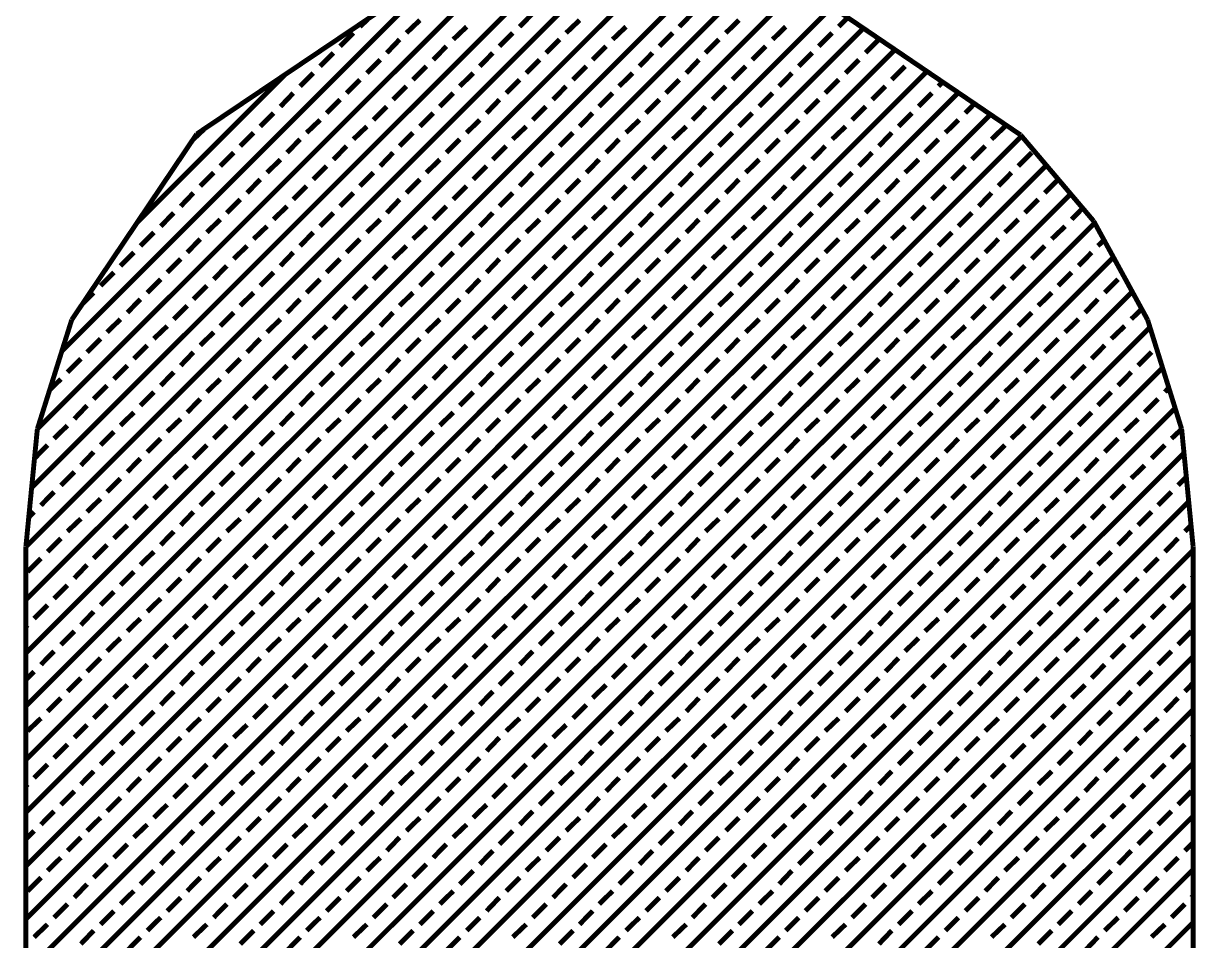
# Model space of a CAD drawing. Extents: x 2 to 176, y -19 to 159.
# Drawn here: x 107.872 to 108.781, y 119.621 to 120.334 of the extents above; entities that cross this region are included whole.
import ezdxf

# ---------------------------------------------------------------- set-up
doc = ezdxf.new("R2010")
doc.units = 0
doc.layers.add('BG_SILKSCREEN_TOP', color=7, linetype='CONTINUOUS')

msp = doc.modelspace()

# ---------------------------------------------------------------- linework, layer by layer
at = {"layer": 'BG_SILKSCREEN_TOP', "const_width": 0.00381}
for points in [[(107.873546, 119.927116), (108.326682, 120.380506)], [(107.873546, 119.885968), (108.364274, 120.376442)], [(107.873546, 119.844566), (108.401612, 120.372886)], [(107.878118, 119.97309), (108.280708, 120.37568)], [(107.882944, 120.019064), (108.234734, 120.370854)], [(107.873546, 119.803418), (108.435648, 120.36552)], [(107.873546, 119.761762), (108.46689, 120.35536)], [(107.901486, 120.079008), (108.17479, 120.352566)], [(107.873546, 119.720868), (108.498386, 120.345454)], [(108.150406, 120.344692), (108.006134, 120.247664)], [(108.256832, 120.330976), (108.266992, 120.34139)], [(108.380784, 120.330976), (108.390944, 120.34139)], [(108.645706, 120.246902), (108.50245, 120.344184)], [(108.13288, 120.330976), (108.138976, 120.336818)], [(108.168948, 120.32615), (108.179362, 120.336056)], [(108.2929, 120.32615), (108.303314, 120.336056)], [(108.416852, 120.32615), (108.427012, 120.336056)], [(108.504482, 120.330976), (108.511594, 120.338088)], [(107.873546, 119.679212), (108.523786, 120.32996)], [(108.117386, 120.315736), (108.1278, 120.32615)], [(108.20527, 120.32107), (108.215684, 120.330976)], [(108.241084, 120.315736), (108.251498, 120.32615)], [(108.328968, 120.32107), (108.339382, 120.330976)], [(108.36529, 120.315736), (108.375704, 120.32615)], [(108.453174, 120.32107), (108.463334, 120.330976)], [(108.488988, 120.315736), (108.499402, 120.32615)], [(108.153708, 120.310656), (108.163614, 120.32107)], [(108.189776, 120.305322), (108.199936, 120.315736)], [(108.277406, 120.310656), (108.28782, 120.32107)], [(108.313474, 120.305322), (108.323888, 120.315736)], [(108.401104, 120.310656), (108.411518, 120.32107)], [(108.437426, 120.305322), (108.44784, 120.315736)], [(108.52531, 120.310656), (108.535724, 120.32107)], [(107.873546, 119.638064), (108.54817, 120.313196)], [(108.101892, 120.300242), (108.112306, 120.310656)], [(108.138214, 120.294908), (108.148628, 120.305322)], [(108.225844, 120.300242), (108.236004, 120.310656)], [(108.261912, 120.294908), (108.272326, 120.305322)], [(108.349796, 120.300242), (108.359956, 120.310656)], [(108.386118, 120.294908), (108.396024, 120.305322)], [(108.473494, 120.300242), (108.483908, 120.310656)], [(108.509816, 120.294908), (108.52023, 120.305322)], [(107.873546, 119.596662), (108.573062, 120.296432)], [(108.174028, 120.289828), (108.184442, 120.300242)], [(108.298234, 120.289828), (108.308648, 120.300242)], [(108.421932, 120.289828), (108.432346, 120.300242)], [(108.54563, 120.289828), (108.556044, 120.300242)], [(107.959652, 120.178576), (108.075222, 120.2944)], [(108.086398, 120.284748), (108.096558, 120.294908)], [(108.122466, 120.279414), (108.13288, 120.289828)], [(108.21035, 120.284748), (108.220764, 120.294908)], [(108.246418, 120.279414), (108.256832, 120.289828)], [(108.334048, 120.284748), (108.344462, 120.294908)], [(108.37037, 120.279414), (108.380784, 120.289828)], [(108.458254, 120.284748), (108.46816, 120.294908)], [(108.494068, 120.279414), (108.504482, 120.289828)], [(108.581952, 120.284748), (108.585254, 120.28805)], [(107.873546, 119.555514), (108.597446, 120.279922)], [(108.071158, 120.269), (108.081064, 120.279414)], [(108.158534, 120.274334), (108.168948, 120.284748)], [(108.194856, 120.269), (108.20527, 120.279414)], [(108.28274, 120.274334), (108.2929, 120.284748)], [(108.318554, 120.269), (108.328968, 120.279414)], [(108.406438, 120.274334), (108.416852, 120.284748)], [(108.44276, 120.269), (108.453174, 120.279414)], [(108.53039, 120.274334), (108.540804, 120.284748)], [(108.566458, 120.269), (108.576872, 120.279414)], [(108.106972, 120.26392), (108.117386, 120.274334)], [(108.143294, 120.258586), (108.153708, 120.269)], [(108.231178, 120.26392), (108.241084, 120.274334)], [(108.266992, 120.258586), (108.277406, 120.269)], [(108.354876, 120.26392), (108.36529, 120.274334)], [(108.390944, 120.258586), (108.401104, 120.269)], [(108.478574, 120.26392), (108.488988, 120.274334)], [(108.514896, 120.258586), (108.52531, 120.269)], [(108.60278, 120.26392), (108.609892, 120.271286)], [(107.873546, 119.514112), (108.622338, 120.262904)], [(108.05541, 120.253506), (108.065824, 120.26392)], [(108.179362, 120.253506), (108.189776, 120.26392)], [(108.303314, 120.253506), (108.313474, 120.26392)], [(108.427012, 120.253506), (108.437426, 120.26392)], [(108.550964, 120.253506), (108.561378, 120.26392)], [(108.003594, 120.2436), (108.011722, 120.25122)], [(108.091478, 120.24868), (108.101892, 120.258586)], [(108.1278, 120.2436), (108.138214, 120.253506)], [(108.215684, 120.24868), (108.225844, 120.258586)], [(108.251498, 120.2436), (108.261912, 120.253506)], [(108.339382, 120.24868), (108.349796, 120.258586)], [(108.375704, 120.2436), (108.386118, 120.253506)], [(108.463334, 120.24868), (108.473494, 120.258586)], [(108.499402, 120.2436), (108.509816, 120.253506)], [(108.587286, 120.24868), (108.597446, 120.258586)], [(108.6231, 120.2436), (108.633514, 120.253506)], [(107.873546, 119.472964), (108.646468, 120.24614)], [(108.006134, 120.247664), (107.909106, 120.103392)], [(108.039916, 120.238266), (108.05033, 120.24868)], [(108.076238, 120.233186), (108.086398, 120.2436)], [(108.163614, 120.238266), (108.174028, 120.24868)], [(108.199936, 120.233186), (108.21035, 120.2436)], [(108.28782, 120.238266), (108.298234, 120.24868)], [(108.323888, 120.233186), (108.334048, 120.2436)], [(108.411518, 120.238266), (108.421932, 120.24868)], [(108.44784, 120.233186), (108.458254, 120.2436)], [(108.535724, 120.238266), (108.54563, 120.24868)], [(108.571538, 120.233186), (108.581952, 120.2436)], [(108.702348, 120.1801), (108.645706, 120.246902)], [(108.024422, 120.222772), (108.034836, 120.233186)], [(108.112306, 120.227852), (108.122466, 120.238266)], [(108.148628, 120.222772), (108.158534, 120.233186)], [(108.236004, 120.227852), (108.246418, 120.238266)], [(108.272326, 120.222772), (108.28274, 120.233186)], [(108.359956, 120.227852), (108.37037, 120.238266)], [(108.396024, 120.222772), (108.406438, 120.233186)], [(108.483908, 120.227852), (108.494068, 120.238266)], [(108.52023, 120.222772), (108.53039, 120.233186)], [(108.60786, 120.227852), (108.618274, 120.238266)], [(108.643928, 120.222772), (108.654342, 120.233186)], [(107.873546, 119.431308), (108.665772, 120.223534)], [(108.060744, 120.217692), (108.071158, 120.227852)], [(108.096558, 120.212358), (108.106972, 120.222772)], [(108.184442, 120.217692), (108.194856, 120.227852)], [(108.220764, 120.212358), (108.231178, 120.222772)], [(108.308648, 120.217692), (108.318554, 120.227852)], [(108.344462, 120.212358), (108.354876, 120.222772)], [(108.432346, 120.217692), (108.44276, 120.227852)], [(108.46816, 120.212358), (108.478574, 120.222772)], [(108.556044, 120.217692), (108.566458, 120.227852)], [(108.592366, 120.212358), (108.60278, 120.222772)], [(108.008928, 120.207278), (108.019342, 120.217692)], [(108.13288, 120.207278), (108.143294, 120.217692)], [(108.256832, 120.207278), (108.266992, 120.217692)], [(108.380784, 120.207278), (108.390944, 120.217692)], [(108.504482, 120.207278), (108.514896, 120.217692)], [(108.628434, 120.207278), (108.638594, 120.217692)], [(108.04525, 120.201944), (108.05541, 120.212358)], [(108.081064, 120.196864), (108.091478, 120.207278)], [(108.168948, 120.201944), (108.179362, 120.212358)], [(108.20527, 120.196864), (108.215684, 120.207278)], [(108.2929, 120.201944), (108.303314, 120.212358)], [(108.328968, 120.196864), (108.339382, 120.207278)], [(108.416852, 120.201944), (108.427012, 120.212358)], [(108.453174, 120.196864), (108.463334, 120.207278)], [(108.540804, 120.201944), (108.550964, 120.212358)], [(108.576872, 120.196864), (108.587286, 120.207278)], [(108.664502, 120.201944), (108.674916, 120.212358)], [(107.873546, 119.39016), (108.684568, 120.201182)], [(107.993688, 120.19153), (108.003594, 120.201944)], [(108.029502, 120.18645), (108.039916, 120.196864)], [(108.117386, 120.19153), (108.1278, 120.201944)], [(108.153708, 120.18645), (108.163614, 120.196864)], [(108.241084, 120.19153), (108.251498, 120.201944)], [(108.277406, 120.18645), (108.28782, 120.196864)], [(108.36529, 120.19153), (108.375704, 120.201944)], [(108.401104, 120.18645), (108.411518, 120.196864)], [(108.488988, 120.19153), (108.499402, 120.201944)], [(108.52531, 120.18645), (108.535724, 120.196864)], [(108.613194, 120.19153), (108.6231, 120.201944)], [(108.649008, 120.18645), (108.659422, 120.196864)], [(107.978194, 120.176036), (107.988354, 120.18645)], [(108.065824, 120.18137), (108.076238, 120.19153)], [(108.101892, 120.176036), (108.112306, 120.18645)], [(108.189776, 120.18137), (108.199936, 120.19153)], [(108.225844, 120.176036), (108.236004, 120.18645)], [(108.313474, 120.18137), (108.323888, 120.19153)], [(108.349796, 120.176036), (108.359956, 120.18645)], [(108.437426, 120.18137), (108.44784, 120.19153)], [(108.473494, 120.176036), (108.483908, 120.18645)], [(108.561378, 120.18137), (108.571538, 120.19153)], [(108.597446, 120.176036), (108.60786, 120.18645)], [(108.68533, 120.18137), (108.693966, 120.19026)], [(107.873546, 119.349266), (108.70311, 120.178576)], [(108.014008, 120.17121), (108.024422, 120.18137)], [(108.138214, 120.17121), (108.148628, 120.18137)], [(108.261912, 120.17121), (108.272326, 120.18137)], [(108.386118, 120.17121), (108.396024, 120.18137)], [(108.509816, 120.17121), (108.52023, 120.18137)], [(108.633514, 120.17121), (108.643928, 120.18137)], [(108.744258, 120.103392), (108.702348, 120.1801)], [(107.962446, 120.160796), (107.97286, 120.17121)], [(108.05033, 120.16613), (108.060744, 120.176036)], [(108.086398, 120.160796), (108.096558, 120.17121)], [(108.174028, 120.16613), (108.184442, 120.176036)], [(108.21035, 120.160796), (108.220764, 120.17121)], [(108.298234, 120.16613), (108.308648, 120.176036)], [(108.334048, 120.160796), (108.344462, 120.17121)], [(108.421932, 120.16613), (108.432346, 120.176036)], [(108.458254, 120.160796), (108.46816, 120.17121)], [(108.54563, 120.16613), (108.556044, 120.176036)], [(108.581952, 120.160796), (108.592366, 120.17121)], [(108.669836, 120.16613), (108.68025, 120.176036)], [(107.998768, 120.155716), (108.008928, 120.16613)], [(108.034836, 120.150636), (108.04525, 120.160796)], [(108.122466, 120.155716), (108.13288, 120.16613)], [(108.158534, 120.150636), (108.168948, 120.160796)], [(108.246418, 120.155716), (108.256832, 120.16613)], [(108.28274, 120.150636), (108.2929, 120.160796)], [(108.37037, 120.155716), (108.380784, 120.16613)], [(108.406438, 120.150636), (108.416852, 120.160796)], [(108.494068, 120.155716), (108.504482, 120.16613)], [(108.53039, 120.150636), (108.540804, 120.160796)], [(108.618274, 120.155716), (108.628434, 120.16613)], [(108.654342, 120.150636), (108.664502, 120.160796)], [(108.70565, 120.160796), (108.710476, 120.165368)], [(107.873546, 119.30761), (108.717588, 120.151906)], [(107.946952, 120.145302), (107.957366, 120.155716)], [(107.983274, 120.140222), (107.993688, 120.150636)], [(108.071158, 120.145302), (108.081064, 120.155716)], [(108.106972, 120.140222), (108.117386, 120.150636)], [(108.194856, 120.145302), (108.20527, 120.155716)], [(108.231178, 120.140222), (108.241084, 120.150636)], [(108.318554, 120.145302), (108.328968, 120.155716)], [(108.354876, 120.140222), (108.36529, 120.150636)], [(108.44276, 120.145302), (108.453174, 120.155716)], [(108.478574, 120.140222), (108.488988, 120.150636)], [(108.566458, 120.145302), (108.576872, 120.155716)], [(108.60278, 120.140222), (108.613194, 120.150636)], [(108.690664, 120.145302), (108.700824, 120.155716)], [(108.019342, 120.134888), (108.029502, 120.145302)], [(108.143294, 120.134888), (108.153708, 120.145302)], [(108.266992, 120.134888), (108.277406, 120.145302)], [(108.390944, 120.134888), (108.401104, 120.145302)], [(108.514896, 120.134888), (108.52531, 120.145302)], [(108.638594, 120.134888), (108.649008, 120.145302)], [(107.931458, 120.129808), (107.941872, 120.140222)], [(107.96778, 120.124474), (107.978194, 120.134888)], [(108.05541, 120.129808), (108.065824, 120.140222)], [(108.091478, 120.124474), (108.101892, 120.134888)], [(108.179362, 120.129808), (108.189776, 120.140222)], [(108.215684, 120.124474), (108.225844, 120.134888)], [(108.303314, 120.129808), (108.313474, 120.140222)], [(108.339382, 120.124474), (108.349796, 120.134888)], [(108.427012, 120.129808), (108.437426, 120.140222)], [(108.463334, 120.124474), (108.473494, 120.134888)], [(108.550964, 120.129808), (108.561378, 120.140222)], [(108.587286, 120.124474), (108.597446, 120.134888)], [(108.674916, 120.129808), (108.68533, 120.140222)], [(108.710984, 120.124474), (108.721398, 120.134888)], [(107.873546, 119.266462), (108.73232, 120.125236)], [(107.91698, 120.11533), (107.926124, 120.124474)], [(108.003594, 120.119394), (108.014008, 120.129808)], [(108.039916, 120.114314), (108.05033, 120.124474)], [(108.1278, 120.119394), (108.138214, 120.129808)], [(108.163614, 120.114314), (108.174028, 120.124474)], [(108.251498, 120.119394), (108.261912, 120.129808)], [(108.28782, 120.114314), (108.298234, 120.124474)], [(108.375704, 120.119394), (108.386118, 120.129808)], [(108.411518, 120.114314), (108.421932, 120.124474)], [(108.499402, 120.119394), (108.509816, 120.129808)], [(108.535724, 120.114314), (108.54563, 120.124474)], [(108.6231, 120.119394), (108.633514, 120.129808)], [(108.659422, 120.114314), (108.669836, 120.124474)], [(107.952286, 120.10898), (107.962446, 120.119394)], [(107.988354, 120.1039), (107.998768, 120.114314)], [(108.076238, 120.10898), (108.086398, 120.119394)], [(108.112306, 120.1039), (108.122466, 120.114314)], [(108.199936, 120.10898), (108.21035, 120.119394)], [(108.236004, 120.1039), (108.246418, 120.114314)], [(108.323888, 120.10898), (108.334048, 120.119394)], [(108.359956, 120.1039), (108.37037, 120.114314)], [(108.44784, 120.10898), (108.458254, 120.119394)], [(108.483908, 120.1039), (108.494068, 120.114314)], [(108.571538, 120.10898), (108.581952, 120.119394)], [(108.60786, 120.1039), (108.618274, 120.114314)], [(108.695744, 120.10898), (108.70565, 120.119394)], [(108.024422, 120.098566), (108.034836, 120.10898)], [(108.148628, 120.098566), (108.158534, 120.10898)], [(108.272326, 120.098566), (108.28274, 120.10898)], [(108.396024, 120.098566), (108.406438, 120.10898)], [(108.52023, 120.098566), (108.53039, 120.10898)], [(108.643928, 120.098566), (108.654342, 120.10898)], [(108.731558, 120.1039), (108.73994, 120.112028)], [(107.873546, 119.22506), (108.746036, 120.09755)], [(107.909106, 120.103392), (107.882436, 120.018556)], [(107.936538, 120.09374), (107.946952, 120.1039)], [(107.97286, 120.08866), (107.983274, 120.098566)], [(108.060744, 120.09374), (108.071158, 120.1039)], [(108.096558, 120.08866), (108.106972, 120.098566)], [(108.184442, 120.09374), (108.194856, 120.1039)], [(108.220764, 120.08866), (108.231178, 120.098566)], [(108.308648, 120.09374), (108.318554, 120.1039)], [(108.344462, 120.08866), (108.354876, 120.098566)], [(108.432346, 120.09374), (108.44276, 120.1039)], [(108.46816, 120.08866), (108.478574, 120.098566)], [(108.556044, 120.09374), (108.566458, 120.1039)], [(108.592366, 120.08866), (108.60278, 120.098566)], [(108.68025, 120.09374), (108.690664, 120.1039)], [(108.716064, 120.08866), (108.726478, 120.098566)], [(108.770674, 120.018556), (108.744258, 120.103392)], [(107.921044, 120.078246), (107.931458, 120.08866)], [(108.008928, 120.08358), (108.019342, 120.09374)], [(108.04525, 120.078246), (108.05541, 120.08866)], [(108.13288, 120.08358), (108.143294, 120.09374)], [(108.168948, 120.078246), (108.179362, 120.08866)], [(108.256832, 120.08358), (108.266992, 120.09374)], [(108.2929, 120.078246), (108.303314, 120.08866)], [(108.380784, 120.08358), (108.390944, 120.09374)], [(108.416852, 120.078246), (108.427012, 120.08866)], [(108.504482, 120.08358), (108.514896, 120.09374)], [(108.540804, 120.078246), (108.550964, 120.08866)], [(108.628434, 120.08358), (108.638594, 120.09374)], [(108.664502, 120.078246), (108.674916, 120.08866)], [(107.957366, 120.073166), (107.96778, 120.08358)], [(107.993688, 120.067832), (108.003594, 120.078246)], [(108.081064, 120.073166), (108.091478, 120.08358)], [(108.117386, 120.067832), (108.1278, 120.078246)], [(108.20527, 120.073166), (108.215684, 120.08358)], [(108.241084, 120.067832), (108.251498, 120.078246)], [(108.328968, 120.073166), (108.339382, 120.08358)], [(108.36529, 120.067832), (108.375704, 120.078246)], [(108.453174, 120.073166), (108.463334, 120.08358)], [(108.488988, 120.067832), (108.499402, 120.078246)], [(108.576872, 120.073166), (108.587286, 120.08358)], [(108.613194, 120.067832), (108.6231, 120.078246)], [(108.700824, 120.073166), (108.710984, 120.08358)], [(108.736892, 120.067832), (108.747306, 120.078246)], [(107.905804, 120.062752), (107.916218, 120.073166)], [(108.029502, 120.062752), (108.039916, 120.073166)], [(108.153708, 120.062752), (108.163614, 120.073166)], [(108.277406, 120.062752), (108.28782, 120.073166)], [(108.401104, 120.062752), (108.411518, 120.073166)], [(108.52531, 120.062752), (108.535724, 120.073166)], [(108.649008, 120.062752), (108.659422, 120.073166)], [(107.873546, 119.183912), (108.755688, 120.066054)], [(107.941872, 120.057418), (107.952286, 120.067832)], [(107.978194, 120.052338), (107.988354, 120.062752)], [(108.065824, 120.057418), (108.076238, 120.067832)], [(108.101892, 120.052338), (108.112306, 120.062752)], [(108.189776, 120.057418), (108.199936, 120.067832)], [(108.225844, 120.052338), (108.236004, 120.062752)], [(108.313474, 120.057418), (108.323888, 120.067832)], [(108.349796, 120.052338), (108.359956, 120.062752)], [(108.437426, 120.057418), (108.44784, 120.067832)], [(108.473494, 120.052338), (108.483908, 120.062752)], [(108.561378, 120.057418), (108.571538, 120.067832)], [(108.597446, 120.052338), (108.60786, 120.062752)], [(108.68533, 120.057418), (108.695744, 120.067832)], [(108.721398, 120.052338), (108.731558, 120.062752)], [(107.892088, 120.049036), (107.900724, 120.057418)], [(107.926124, 120.041924), (107.936538, 120.052338)], [(108.014008, 120.047258), (108.024422, 120.057418)], [(108.05033, 120.041924), (108.060744, 120.052338)], [(108.138214, 120.047258), (108.148628, 120.057418)], [(108.174028, 120.041924), (108.184442, 120.052338)], [(108.261912, 120.047258), (108.272326, 120.057418)], [(108.298234, 120.041924), (108.308648, 120.052338)], [(108.386118, 120.047258), (108.396024, 120.057418)], [(108.421932, 120.041924), (108.432346, 120.052338)], [(108.509816, 120.047258), (108.52023, 120.057418)], [(108.54563, 120.041924), (108.556044, 120.052338)], [(108.633514, 120.047258), (108.643928, 120.057418)], [(108.669836, 120.041924), (108.68025, 120.052338)], [(108.75772, 120.047258), (108.760514, 120.05056)], [(107.962446, 120.036844), (107.97286, 120.047258)], [(107.998768, 120.03151), (108.008928, 120.041924)], [(108.086398, 120.036844), (108.096558, 120.047258)], [(108.122466, 120.03151), (108.13288, 120.041924)], [(108.21035, 120.036844), (108.220764, 120.047258)], [(108.246418, 120.03151), (108.256832, 120.041924)], [(108.334048, 120.036844), (108.344462, 120.047258)], [(108.37037, 120.03151), (108.380784, 120.041924)], [(108.458254, 120.036844), (108.46816, 120.047258)], [(108.494068, 120.03151), (108.504482, 120.041924)], [(108.581952, 120.036844), (108.592366, 120.047258)], [(108.618274, 120.03151), (108.628434, 120.041924)], [(108.70565, 120.036844), (108.716064, 120.047258)], [(108.741972, 120.03151), (108.752386, 120.041924)], [(107.873546, 119.14251), (108.76534, 120.034558)], [(107.911138, 120.02643), (107.921044, 120.036844)], [(108.034836, 120.02643), (108.04525, 120.036844)], [(108.158534, 120.02643), (108.168948, 120.036844)], [(108.28274, 120.02643), (108.2929, 120.036844)], [(108.406438, 120.02643), (108.416852, 120.036844)], [(108.53039, 120.02643), (108.540804, 120.036844)], [(108.654342, 120.02643), (108.664502, 120.036844)], [(107.946952, 120.02135), (107.957366, 120.03151)], [(107.983274, 120.016524), (107.993688, 120.02643)], [(108.071158, 120.02135), (108.081064, 120.03151)], [(108.106972, 120.016524), (108.117386, 120.02643)], [(108.194856, 120.02135), (108.20527, 120.03151)], [(108.231178, 120.016524), (108.241084, 120.02643)], [(108.318554, 120.02135), (108.328968, 120.03151)], [(108.354876, 120.016524), (108.36529, 120.02643)], [(108.44276, 120.02135), (108.453174, 120.03151)], [(108.478574, 120.016524), (108.488988, 120.02643)], [(108.566458, 120.02135), (108.576872, 120.03151)], [(108.60278, 120.016524), (108.613194, 120.02643)], [(108.690664, 120.02135), (108.700824, 120.03151)], [(108.726478, 120.016524), (108.736892, 120.02643)], [(107.882436, 120.018556), (107.873546, 119.92737)], [(107.89539, 120.01119), (107.905804, 120.02135)], [(107.931458, 120.00611), (107.941872, 120.016524)], [(108.019342, 120.01119), (108.029502, 120.02135)], [(108.05541, 120.00611), (108.065824, 120.016524)], [(108.143294, 120.01119), (108.153708, 120.02135)], [(108.179362, 120.00611), (108.189776, 120.016524)], [(108.266992, 120.01119), (108.277406, 120.02135)], [(108.303314, 120.00611), (108.313474, 120.016524)], [(108.390944, 120.01119), (108.401104, 120.02135)], [(108.427012, 120.00611), (108.437426, 120.016524)], [(108.514896, 120.01119), (108.52531, 120.02135)], [(108.550964, 120.00611), (108.561378, 120.016524)], [(108.638594, 120.01119), (108.649008, 120.02135)], [(108.674916, 120.00611), (108.68533, 120.016524)], [(108.7628, 120.01119), (108.770674, 120.018556)], [(108.779564, 119.92737), (108.770674, 120.018556)], [(107.880404, 119.99595), (107.89031, 120.00611)], [(107.96778, 120.000776), (107.978194, 120.01119)], [(108.003594, 119.995696), (108.014008, 120.00611)], [(108.091478, 120.000776), (108.101892, 120.01119)], [(108.1278, 119.995696), (108.138214, 120.00611)], [(108.215684, 120.000776), (108.225844, 120.01119)], [(108.251498, 119.995696), (108.261912, 120.00611)], [(108.339382, 120.000776), (108.349796, 120.01119)], [(108.375704, 119.995696), (108.386118, 120.00611)], [(108.463334, 120.000776), (108.473494, 120.01119)], [(108.499402, 119.995696), (108.509816, 120.00611)], [(108.587286, 120.000776), (108.597446, 120.01119)], [(108.6231, 119.995696), (108.633514, 120.00611)], [(108.710984, 120.000776), (108.721398, 120.01119)], [(108.747306, 119.995696), (108.75772, 120.00611)], [(107.873546, 119.101362), (108.772452, 120.000014)], [(107.916218, 119.990362), (107.926124, 120.000776)], [(107.952286, 119.985282), (107.962446, 119.995696)], [(108.039916, 119.990362), (108.05033, 120.000776)], [(108.076238, 119.985282), (108.086398, 119.995696)], [(108.163614, 119.990362), (108.174028, 120.000776)], [(108.199936, 119.985282), (108.21035, 119.995696)], [(108.28782, 119.990362), (108.298234, 120.000776)], [(108.323888, 119.985282), (108.334048, 119.995696)], [(108.411518, 119.990362), (108.421932, 120.000776)], [(108.44784, 119.985282), (108.458254, 119.995696)], [(108.535724, 119.990362), (108.54563, 120.000776)], [(108.571538, 119.985282), (108.581952, 119.995696)], [(108.659422, 119.990362), (108.669836, 120.000776)], [(108.695744, 119.985282), (108.70565, 119.995696)], [(107.988354, 119.980202), (107.998768, 119.990362)], [(108.112306, 119.980202), (108.122466, 119.990362)], [(108.236004, 119.980202), (108.246418, 119.990362)], [(108.359956, 119.980202), (108.37037, 119.990362)], [(108.483908, 119.980202), (108.494068, 119.990362)], [(108.60786, 119.980202), (108.618274, 119.990362)], [(108.731558, 119.980202), (108.741972, 119.990362)], [(107.900724, 119.974868), (107.911138, 119.985282)], [(107.936538, 119.969788), (107.946952, 119.980202)], [(108.024422, 119.974868), (108.034836, 119.985282)], [(108.060744, 119.969788), (108.071158, 119.980202)], [(108.148628, 119.974868), (108.158534, 119.985282)], [(108.184442, 119.969788), (108.194856, 119.980202)], [(108.272326, 119.974868), (108.28274, 119.985282)], [(108.308648, 119.969788), (108.318554, 119.980202)], [(108.396024, 119.974868), (108.406438, 119.985282)], [(108.432346, 119.969788), (108.44276, 119.980202)], [(108.52023, 119.974868), (108.53039, 119.985282)], [(108.556044, 119.969788), (108.566458, 119.980202)], [(108.643928, 119.974868), (108.654342, 119.985282)], [(108.68025, 119.969788), (108.690664, 119.980202)], [(108.76788, 119.974868), (108.77423, 119.981218)], [(107.88523, 119.959374), (107.89539, 119.969788)], [(107.97286, 119.964454), (107.983274, 119.974868)], [(108.008928, 119.959374), (108.019342, 119.969788)], [(108.096558, 119.964454), (108.106972, 119.974868)], [(108.13288, 119.959374), (108.143294, 119.969788)], [(108.220764, 119.964454), (108.231178, 119.974868)], [(108.256832, 119.959374), (108.266992, 119.969788)], [(108.344462, 119.964454), (108.354876, 119.974868)], [(108.380784, 119.959374), (108.390944, 119.969788)], [(108.46816, 119.964454), (108.478574, 119.974868)], [(108.504482, 119.959374), (108.514896, 119.969788)], [(108.592366, 119.964454), (108.60278, 119.974868)], [(108.628434, 119.959374), (108.638594, 119.969788)], [(108.716064, 119.964454), (108.726478, 119.974868)], [(108.752386, 119.959374), (108.7628, 119.969788)], [(107.873546, 119.059706), (108.776262, 119.962422)], [(107.921044, 119.954294), (107.931458, 119.964454)], [(107.957366, 119.94896), (107.96778, 119.959374)], [(108.04525, 119.954294), (108.05541, 119.964454)], [(108.081064, 119.94896), (108.091478, 119.959374)], [(108.168948, 119.954294), (108.179362, 119.964454)], [(108.20527, 119.94896), (108.215684, 119.959374)], [(108.2929, 119.954294), (108.303314, 119.964454)], [(108.328968, 119.94896), (108.339382, 119.959374)], [(108.416852, 119.954294), (108.427012, 119.964454)], [(108.453174, 119.94896), (108.463334, 119.959374)], [(108.540804, 119.954294), (108.550964, 119.964454)], [(108.576872, 119.94896), (108.587286, 119.959374)], [(108.664502, 119.954294), (108.674916, 119.964454)], [(108.700824, 119.94896), (108.710984, 119.959374)], [(107.875832, 119.949976), (107.879896, 119.954294)], [(107.993688, 119.94388), (108.003594, 119.954294)], [(108.117386, 119.94388), (108.1278, 119.954294)], [(108.241084, 119.94388), (108.251498, 119.954294)], [(108.36529, 119.94388), (108.375704, 119.954294)], [(108.488988, 119.94388), (108.499402, 119.954294)], [(108.613194, 119.94388), (108.6231, 119.954294)], [(108.736892, 119.94388), (108.747306, 119.954294)], [(107.905804, 119.939054), (107.916218, 119.94896)], [(107.941872, 119.93372), (107.952286, 119.94388)], [(108.029502, 119.939054), (108.039916, 119.94896)], [(108.065824, 119.93372), (108.076238, 119.94388)], [(108.153708, 119.939054), (108.163614, 119.94896)], [(108.189776, 119.93372), (108.199936, 119.94388)], [(108.277406, 119.939054), (108.28782, 119.94896)], [(108.313474, 119.93372), (108.323888, 119.94388)], [(108.401104, 119.939054), (108.411518, 119.94896)], [(108.437426, 119.93372), (108.44784, 119.94388)], [(108.52531, 119.939054), (108.535724, 119.94896)], [(108.561378, 119.93372), (108.571538, 119.94388)], [(108.649008, 119.939054), (108.659422, 119.94896)], [(108.68533, 119.93372), (108.695744, 119.94388)], [(108.773214, 119.939054), (108.77804, 119.94388)], [(107.89031, 119.923306), (107.900724, 119.93372)], [(107.978194, 119.92864), (107.988354, 119.939054)], [(108.014008, 119.923306), (108.024422, 119.93372)], [(108.101892, 119.92864), (108.112306, 119.939054)], [(108.138214, 119.923306), (108.148628, 119.93372)], [(108.225844, 119.92864), (108.236004, 119.939054)], [(108.261912, 119.923306), (108.272326, 119.93372)], [(108.349796, 119.92864), (108.359956, 119.939054)], [(108.386118, 119.923306), (108.396024, 119.93372)], [(108.473494, 119.92864), (108.483908, 119.939054)], [(108.509816, 119.923306), (108.52023, 119.93372)], [(108.597446, 119.92864), (108.60786, 119.939054)], [(108.633514, 119.923306), (108.643928, 119.93372)], [(108.721398, 119.92864), (108.731558, 119.939054)], [(108.75772, 119.923306), (108.76788, 119.93372)], [(107.873546, 119.92737), (107.873546, 117.964712)], [(107.873546, 119.018558), (108.779564, 119.924576)], [(107.926124, 119.918226), (107.936538, 119.92864)], [(107.962446, 119.913146), (107.97286, 119.923306)], [(108.05033, 119.918226), (108.060744, 119.92864)], [(108.086398, 119.913146), (108.096558, 119.923306)], [(108.174028, 119.918226), (108.184442, 119.92864)], [(108.21035, 119.913146), (108.220764, 119.923306)], [(108.298234, 119.918226), (108.308648, 119.92864)], [(108.334048, 119.913146), (108.344462, 119.923306)], [(108.421932, 119.918226), (108.432346, 119.92864)], [(108.458254, 119.913146), (108.46816, 119.923306)], [(108.54563, 119.918226), (108.556044, 119.92864)], [(108.581952, 119.913146), (108.592366, 119.923306)], [(108.669836, 119.918226), (108.68025, 119.92864)], [(108.70565, 119.913146), (108.716064, 119.923306)], [(108.779564, 117.964712), (108.779564, 119.92737)], [(107.874816, 119.907812), (107.88523, 119.918226)], [(107.998768, 119.907812), (108.008928, 119.918226)], [(108.122466, 119.907812), (108.13288, 119.918226)], [(108.246418, 119.907812), (108.256832, 119.918226)], [(108.37037, 119.907812), (108.380784, 119.918226)], [(108.494068, 119.907812), (108.504482, 119.918226)], [(108.618274, 119.907812), (108.628434, 119.918226)], [(108.741972, 119.907812), (108.752386, 119.918226)], [(107.911138, 119.902732), (107.921044, 119.913146)], [(107.946952, 119.897398), (107.957366, 119.907812)], [(108.034836, 119.902732), (108.04525, 119.913146)], [(108.071158, 119.897398), (108.081064, 119.907812)], [(108.158534, 119.902732), (108.168948, 119.913146)], [(108.194856, 119.897398), (108.20527, 119.907812)], [(108.28274, 119.902732), (108.2929, 119.913146)], [(108.318554, 119.897398), (108.328968, 119.907812)], [(108.406438, 119.902732), (108.416852, 119.913146)], [(108.44276, 119.897398), (108.453174, 119.907812)], [(108.53039, 119.902732), (108.540804, 119.913146)], [(108.566458, 119.897398), (108.576872, 119.907812)], [(108.654342, 119.902732), (108.664502, 119.913146)], [(108.690664, 119.897398), (108.700824, 119.907812)], [(107.89539, 119.886984), (107.905804, 119.897398)], [(107.983274, 119.892318), (107.993688, 119.902732)], [(108.019342, 119.886984), (108.029502, 119.897398)], [(108.106972, 119.892318), (108.117386, 119.902732)], [(108.143294, 119.886984), (108.153708, 119.897398)], [(108.231178, 119.892318), (108.241084, 119.902732)], [(108.266992, 119.886984), (108.277406, 119.897398)], [(108.354876, 119.892318), (108.36529, 119.902732)], [(108.390944, 119.886984), (108.401104, 119.897398)], [(108.478574, 119.892318), (108.488988, 119.902732)], [(108.514896, 119.886984), (108.52531, 119.897398)], [(108.60278, 119.892318), (108.613194, 119.902732)], [(108.638594, 119.886984), (108.649008, 119.897398)], [(108.726478, 119.892318), (108.736892, 119.902732)], [(108.7628, 119.886984), (108.773214, 119.897398)], [(108.778294, 119.902732), (108.779564, 119.903748)], [(107.931458, 119.881904), (107.941872, 119.892318)], [(107.96778, 119.876824), (107.978194, 119.886984)], [(108.05541, 119.881904), (108.065824, 119.892318)], [(108.091478, 119.876824), (108.101892, 119.886984)], [(108.179362, 119.881904), (108.189776, 119.892318)], [(108.215684, 119.876824), (108.225844, 119.886984)], [(108.303314, 119.881904), (108.313474, 119.892318)], [(108.339382, 119.876824), (108.349796, 119.886984)], [(108.427012, 119.881904), (108.437426, 119.892318)], [(108.463334, 119.876824), (108.473494, 119.886984)], [(108.550964, 119.881904), (108.561378, 119.892318)], [(108.587286, 119.876824), (108.597446, 119.886984)], [(108.674916, 119.881904), (108.68533, 119.892318)], [(108.710984, 119.876824), (108.721398, 119.886984)], [(107.873546, 118.977156), (108.779564, 119.883428)], [(107.879896, 119.87149), (107.89031, 119.881904)], [(108.003594, 119.87149), (108.014008, 119.881904)], [(108.1278, 119.87149), (108.138214, 119.881904)], [(108.251498, 119.87149), (108.261912, 119.881904)], [(108.375704, 119.87149), (108.386118, 119.881904)], [(108.499402, 119.87149), (108.509816, 119.881904)], [(108.6231, 119.87149), (108.633514, 119.881904)], [(108.747306, 119.87149), (108.75772, 119.881904)], [(107.916218, 119.86641), (107.926124, 119.876824)], [(107.952286, 119.861584), (107.962446, 119.87149)], [(108.039916, 119.86641), (108.05033, 119.876824)], [(108.076238, 119.861584), (108.086398, 119.87149)], [(108.163614, 119.86641), (108.174028, 119.876824)], [(108.199936, 119.861584), (108.21035, 119.87149)], [(108.28782, 119.86641), (108.298234, 119.876824)], [(108.323888, 119.861584), (108.334048, 119.87149)], [(108.411518, 119.86641), (108.421932, 119.876824)], [(108.44784, 119.861584), (108.458254, 119.87149)], [(108.535724, 119.86641), (108.54563, 119.876824)], [(108.571538, 119.861584), (108.581952, 119.87149)], [(108.659422, 119.86641), (108.669836, 119.876824)], [(108.695744, 119.861584), (108.70565, 119.87149)], [(107.873546, 119.86514), (107.874816, 119.86641)], [(107.900724, 119.85117), (107.911138, 119.861584)], [(107.988354, 119.85625), (107.998768, 119.86641)], [(108.024422, 119.85117), (108.034836, 119.861584)], [(108.112306, 119.85625), (108.122466, 119.86641)], [(108.148628, 119.85117), (108.158534, 119.861584)], [(108.236004, 119.85625), (108.246418, 119.86641)], [(108.272326, 119.85117), (108.28274, 119.861584)], [(108.359956, 119.85625), (108.37037, 119.86641)], [(108.396024, 119.85117), (108.406438, 119.861584)], [(108.483908, 119.85625), (108.494068, 119.86641)], [(108.52023, 119.85117), (108.53039, 119.861584)], [(108.60786, 119.85625), (108.618274, 119.86641)], [(108.643928, 119.85117), (108.654342, 119.861584)], [(108.731558, 119.85625), (108.741972, 119.86641)], [(108.76788, 119.85117), (108.778294, 119.861584)], [(107.936538, 119.84609), (107.946952, 119.85625)], [(107.97286, 119.840756), (107.983274, 119.85117)], [(108.060744, 119.84609), (108.071158, 119.85625)], [(108.096558, 119.840756), (108.106972, 119.85117)], [(108.184442, 119.84609), (108.194856, 119.85625)], [(108.220764, 119.840756), (108.231178, 119.85117)], [(108.308648, 119.84609), (108.318554, 119.85625)], [(108.344462, 119.840756), (108.354876, 119.85117)], [(108.432346, 119.84609), (108.44276, 119.85625)], [(108.46816, 119.840756), (108.478574, 119.85117)], [(108.556044, 119.84609), (108.566458, 119.85625)], [(108.592366, 119.840756), (108.60278, 119.85117)], [(108.68025, 119.84609), (108.690664, 119.85625)], [(108.716064, 119.840756), (108.726478, 119.85117)], [(107.873546, 118.936008), (108.779564, 119.842026)], [(107.88523, 119.835676), (107.89539, 119.84609)], [(107.921044, 119.830342), (107.931458, 119.840756)], [(108.008928, 119.835676), (108.019342, 119.84609)], [(108.04525, 119.830342), (108.05541, 119.840756)], [(108.13288, 119.835676), (108.143294, 119.84609)], [(108.168948, 119.830342), (108.179362, 119.840756)], [(108.256832, 119.835676), (108.266992, 119.84609)], [(108.2929, 119.830342), (108.303314, 119.840756)], [(108.380784, 119.835676), (108.390944, 119.84609)], [(108.416852, 119.830342), (108.427012, 119.840756)], [(108.504482, 119.835676), (108.514896, 119.84609)], [(108.540804, 119.830342), (108.550964, 119.840756)], [(108.628434, 119.835676), (108.638594, 119.84609)], [(108.664502, 119.830342), (108.674916, 119.840756)], [(108.752386, 119.835676), (108.7628, 119.84609)], [(107.957366, 119.825262), (107.96778, 119.835676)], [(108.081064, 119.825262), (108.091478, 119.835676)], [(108.20527, 119.825262), (108.215684, 119.835676)], [(108.328968, 119.825262), (108.339382, 119.835676)], [(108.453174, 119.825262), (108.463334, 119.835676)], [(108.576872, 119.825262), (108.587286, 119.835676)], [(108.700824, 119.825262), (108.710984, 119.835676)], [(107.873546, 119.823738), (107.879896, 119.830342)], [(107.905804, 119.814848), (107.916218, 119.825262)], [(107.993688, 119.819928), (108.003594, 119.830342)], [(108.029502, 119.814848), (108.039916, 119.825262)], [(108.117386, 119.819928), (108.1278, 119.830342)], [(108.153708, 119.814848), (108.163614, 119.825262)], [(108.241084, 119.819928), (108.251498, 119.830342)], [(108.277406, 119.814848), (108.28782, 119.825262)], [(108.36529, 119.819928), (108.375704, 119.830342)], [(108.401104, 119.814848), (108.411518, 119.825262)], [(108.488988, 119.819928), (108.499402, 119.830342)], [(108.52531, 119.814848), (108.535724, 119.825262)], [(108.613194, 119.819928), (108.6231, 119.830342)], [(108.649008, 119.814848), (108.659422, 119.825262)], [(108.736892, 119.819928), (108.747306, 119.830342)], [(107.941872, 119.809768), (107.952286, 119.819928)], [(107.978194, 119.804434), (107.988354, 119.814848)], [(108.065824, 119.809768), (108.076238, 119.819928)], [(108.101892, 119.804434), (108.112306, 119.814848)], [(108.189776, 119.809768), (108.199936, 119.819928)], [(108.225844, 119.804434), (108.236004, 119.814848)], [(108.313474, 119.809768), (108.323888, 119.819928)], [(108.349796, 119.804434), (108.359956, 119.814848)], [(108.437426, 119.809768), (108.44784, 119.819928)], [(108.473494, 119.804434), (108.483908, 119.814848)], [(108.561378, 119.809768), (108.571538, 119.819928)], [(108.597446, 119.804434), (108.60786, 119.814848)], [(108.68533, 119.809768), (108.695744, 119.819928)], [(108.721398, 119.804434), (108.731558, 119.814848)], [(108.773214, 119.814848), (108.779564, 119.821452)], [(107.89031, 119.799354), (107.900724, 119.809768)], [(107.926124, 119.79402), (107.936538, 119.804434)], [(108.014008, 119.799354), (108.024422, 119.809768)], [(108.05033, 119.79402), (108.060744, 119.804434)], [(108.138214, 119.799354), (108.148628, 119.809768)], [(108.174028, 119.79402), (108.184442, 119.804434)], [(108.261912, 119.799354), (108.272326, 119.809768)], [(108.298234, 119.79402), (108.308648, 119.804434)], [(108.386118, 119.799354), (108.396024, 119.809768)], [(108.421932, 119.79402), (108.432346, 119.804434)], [(108.509816, 119.799354), (108.52023, 119.809768)], [(108.54563, 119.79402), (108.556044, 119.804434)], [(108.633514, 119.799354), (108.643928, 119.809768)], [(108.669836, 119.79402), (108.68025, 119.804434)], [(108.75772, 119.799354), (108.76788, 119.809768)], [(107.873546, 118.894606), (108.779564, 119.800878)], [(107.962446, 119.78894), (107.97286, 119.799354)], [(108.086398, 119.78894), (108.096558, 119.799354)], [(108.21035, 119.78894), (108.220764, 119.799354)], [(108.334048, 119.78894), (108.344462, 119.799354)], [(108.458254, 119.78894), (108.46816, 119.799354)], [(108.581952, 119.78894), (108.592366, 119.799354)], [(108.70565, 119.78894), (108.716064, 119.799354)], [(107.874816, 119.784114), (107.88523, 119.79402)], [(107.911138, 119.779034), (107.921044, 119.78894)], [(107.998768, 119.784114), (108.008928, 119.79402)], [(108.034836, 119.779034), (108.04525, 119.78894)], [(108.122466, 119.784114), (108.13288, 119.79402)], [(108.158534, 119.779034), (108.168948, 119.78894)], [(108.246418, 119.784114), (108.256832, 119.79402)], [(108.28274, 119.779034), (108.2929, 119.78894)], [(108.37037, 119.784114), (108.380784, 119.79402)], [(108.406438, 119.779034), (108.416852, 119.78894)], [(108.494068, 119.784114), (108.504482, 119.79402)], [(108.53039, 119.779034), (108.540804, 119.78894)], [(108.618274, 119.784114), (108.628434, 119.79402)], [(108.654342, 119.779034), (108.664502, 119.78894)], [(108.741972, 119.784114), (108.752386, 119.79402)], [(107.946952, 119.7737), (107.957366, 119.784114)], [(107.983274, 119.76862), (107.993688, 119.779034)], [(108.071158, 119.7737), (108.081064, 119.784114)], [(108.106972, 119.76862), (108.117386, 119.779034)], [(108.194856, 119.7737), (108.20527, 119.784114)], [(108.231178, 119.76862), (108.241084, 119.779034)], [(108.318554, 119.7737), (108.328968, 119.784114)], [(108.354876, 119.76862), (108.36529, 119.779034)], [(108.44276, 119.7737), (108.453174, 119.784114)], [(108.478574, 119.76862), (108.488988, 119.779034)], [(108.566458, 119.7737), (108.576872, 119.784114)], [(108.60278, 119.76862), (108.613194, 119.779034)], [(108.690664, 119.7737), (108.700824, 119.784114)], [(108.726478, 119.76862), (108.736892, 119.779034)], [(108.778294, 119.779034), (108.779564, 119.78005)], [(107.89539, 119.763286), (107.905804, 119.7737)], [(107.931458, 119.758206), (107.941872, 119.76862)], [(108.019342, 119.763286), (108.029502, 119.7737)], [(108.05541, 119.758206), (108.065824, 119.76862)], [(108.143294, 119.763286), (108.153708, 119.7737)], [(108.179362, 119.758206), (108.189776, 119.76862)], [(108.266992, 119.763286), (108.277406, 119.7737)], [(108.303314, 119.758206), (108.313474, 119.76862)], [(108.390944, 119.763286), (108.401104, 119.7737)], [(108.427012, 119.758206), (108.437426, 119.76862)], [(108.514896, 119.763286), (108.52531, 119.7737)], [(108.550964, 119.758206), (108.561378, 119.76862)], [(108.638594, 119.763286), (108.649008, 119.7737)], [(108.674916, 119.758206), (108.68533, 119.76862)], [(108.7628, 119.763286), (108.773214, 119.7737)], [(107.873546, 118.853458), (108.779564, 119.759222)], [(107.96778, 119.752872), (107.978194, 119.763286)], [(108.091478, 119.752872), (108.101892, 119.763286)], [(108.215684, 119.752872), (108.225844, 119.763286)], [(108.339382, 119.752872), (108.349796, 119.763286)], [(108.463334, 119.752872), (108.473494, 119.763286)], [(108.587286, 119.752872), (108.597446, 119.763286)], [(108.710984, 119.752872), (108.721398, 119.763286)], [(107.879896, 119.747792), (107.89031, 119.758206)], [(107.916218, 119.742712), (107.926124, 119.752872)], [(108.003594, 119.747792), (108.014008, 119.758206)], [(108.039916, 119.742712), (108.05033, 119.752872)], [(108.1278, 119.747792), (108.138214, 119.758206)], [(108.163614, 119.742712), (108.174028, 119.752872)], [(108.251498, 119.747792), (108.261912, 119.758206)], [(108.28782, 119.742712), (108.298234, 119.752872)], [(108.375704, 119.747792), (108.386118, 119.758206)], [(108.411518, 119.742712), (108.421932, 119.752872)], [(108.499402, 119.747792), (108.509816, 119.758206)], [(108.535724, 119.742712), (108.54563, 119.752872)], [(108.6231, 119.747792), (108.633514, 119.758206)], [(108.659422, 119.742712), (108.669836, 119.752872)], [(108.747306, 119.747792), (108.75772, 119.758206)], [(107.873546, 119.741188), (107.874816, 119.742712)], [(107.952286, 119.737378), (107.962446, 119.747792)], [(107.988354, 119.732298), (107.998768, 119.742712)], [(108.076238, 119.737378), (108.086398, 119.747792)], [(108.112306, 119.732298), (108.122466, 119.742712)], [(108.199936, 119.737378), (108.21035, 119.747792)], [(108.236004, 119.732298), (108.246418, 119.742712)], [(108.323888, 119.737378), (108.334048, 119.747792)], [(108.359956, 119.732298), (108.37037, 119.742712)], [(108.44784, 119.737378), (108.458254, 119.747792)], [(108.483908, 119.732298), (108.494068, 119.742712)], [(108.571538, 119.737378), (108.581952, 119.747792)], [(108.60786, 119.732298), (108.618274, 119.742712)], [(108.695744, 119.737378), (108.70565, 119.747792)], [(108.731558, 119.732298), (108.741972, 119.742712)], [(107.900724, 119.726964), (107.911138, 119.737378)], [(107.936538, 119.721884), (107.946952, 119.732298)], [(108.024422, 119.726964), (108.034836, 119.737378)], [(108.060744, 119.721884), (108.071158, 119.732298)], [(108.148628, 119.726964), (108.158534, 119.737378)], [(108.184442, 119.721884), (108.194856, 119.732298)], [(108.272326, 119.726964), (108.28274, 119.737378)], [(108.308648, 119.721884), (108.318554, 119.732298)], [(108.396024, 119.726964), (108.406438, 119.737378)], [(108.432346, 119.721884), (108.44276, 119.732298)], [(108.52023, 119.726964), (108.53039, 119.737378)], [(108.556044, 119.721884), (108.566458, 119.732298)], [(108.643928, 119.726964), (108.654342, 119.737378)], [(108.68025, 119.721884), (108.690664, 119.732298)], [(108.76788, 119.726964), (108.778294, 119.737378)], [(107.97286, 119.716804), (107.983274, 119.726964)], [(108.096558, 119.716804), (108.106972, 119.726964)], [(108.220764, 119.716804), (108.231178, 119.726964)], [(108.344462, 119.716804), (108.354876, 119.726964)], [(108.46816, 119.716804), (108.478574, 119.726964)], [(108.592366, 119.716804), (108.60278, 119.726964)], [(108.716064, 119.716804), (108.726478, 119.726964)], [(107.873546, 118.812056), (108.779564, 119.718074)], [(107.88523, 119.71147), (107.89539, 119.721884)], [(107.921044, 119.706644), (107.931458, 119.716804)], [(108.008928, 119.71147), (108.019342, 119.721884)], [(108.04525, 119.706644), (108.05541, 119.716804)], [(108.13288, 119.71147), (108.143294, 119.721884)], [(108.168948, 119.706644), (108.179362, 119.716804)], [(108.256832, 119.71147), (108.266992, 119.721884)], [(108.2929, 119.706644), (108.303314, 119.716804)], [(108.380784, 119.71147), (108.390944, 119.721884)], [(108.416852, 119.706644), (108.427012, 119.716804)], [(108.504482, 119.71147), (108.514896, 119.721884)], [(108.540804, 119.706644), (108.550964, 119.716804)], [(108.628434, 119.71147), (108.638594, 119.721884)], [(108.664502, 119.706644), (108.674916, 119.716804)], [(108.752386, 119.71147), (108.7628, 119.721884)], [(107.873546, 119.70004), (107.879896, 119.706644)], [(107.957366, 119.701564), (107.96778, 119.71147)], [(107.993688, 119.69623), (108.003594, 119.706644)], [(108.081064, 119.701564), (108.091478, 119.71147)], [(108.117386, 119.69623), (108.1278, 119.706644)], [(108.20527, 119.701564), (108.215684, 119.71147)], [(108.241084, 119.69623), (108.251498, 119.706644)], [(108.328968, 119.701564), (108.339382, 119.71147)], [(108.36529, 119.69623), (108.375704, 119.706644)], [(108.453174, 119.701564), (108.463334, 119.71147)], [(108.488988, 119.69623), (108.499402, 119.706644)], [(108.576872, 119.701564), (108.587286, 119.71147)], [(108.613194, 119.69623), (108.6231, 119.706644)], [(108.700824, 119.701564), (108.710984, 119.71147)], [(108.736892, 119.69623), (108.747306, 119.706644)], [(107.905804, 119.69115), (107.916218, 119.701564)], [(107.941872, 119.685816), (107.952286, 119.69623)], [(108.029502, 119.69115), (108.039916, 119.701564)], [(108.065824, 119.685816), (108.076238, 119.69623)], [(108.153708, 119.69115), (108.163614, 119.701564)], [(108.189776, 119.685816), (108.199936, 119.69623)], [(108.277406, 119.69115), (108.28782, 119.701564)], [(108.313474, 119.685816), (108.323888, 119.69623)], [(108.401104, 119.69115), (108.411518, 119.701564)], [(108.437426, 119.685816), (108.44784, 119.69623)], [(108.52531, 119.69115), (108.535724, 119.701564)], [(108.561378, 119.685816), (108.571538, 119.69623)], [(108.649008, 119.69115), (108.659422, 119.701564)], [(108.68533, 119.685816), (108.695744, 119.69623)], [(108.773214, 119.69115), (108.779564, 119.6975)], [(107.978194, 119.680736), (107.988354, 119.69115)], [(108.101892, 119.680736), (108.112306, 119.69115)], [(108.225844, 119.680736), (108.236004, 119.69115)], [(108.349796, 119.680736), (108.359956, 119.69115)], [(108.473494, 119.680736), (108.483908, 119.69115)], [(108.597446, 119.680736), (108.60786, 119.69115)], [(108.721398, 119.680736), (108.731558, 119.69115)], [(107.89031, 119.675656), (107.900724, 119.685816)], [(107.926124, 119.670322), (107.936538, 119.680736)], [(108.014008, 119.675656), (108.024422, 119.685816)], [(108.05033, 119.670322), (108.060744, 119.680736)], [(108.138214, 119.675656), (108.148628, 119.685816)], [(108.174028, 119.670322), (108.184442, 119.680736)], [(108.261912, 119.675656), (108.272326, 119.685816)], [(108.298234, 119.670322), (108.308648, 119.680736)], [(108.386118, 119.675656), (108.396024, 119.685816)], [(108.421932, 119.670322), (108.432346, 119.680736)], [(108.509816, 119.675656), (108.52023, 119.685816)], [(108.54563, 119.670322), (108.556044, 119.680736)], [(108.633514, 119.675656), (108.643928, 119.685816)], [(108.669836, 119.670322), (108.68025, 119.680736)], [(108.75772, 119.675656), (108.76788, 119.685816)], [(107.873546, 118.770908), (108.779564, 119.676672)], [(107.874816, 119.659908), (107.88523, 119.670322)], [(107.962446, 119.665242), (107.97286, 119.675656)], [(107.998768, 119.659908), (108.008928, 119.670322)], [(108.086398, 119.665242), (108.096558, 119.675656)], [(108.122466, 119.659908), (108.13288, 119.670322)], [(108.21035, 119.665242), (108.220764, 119.675656)], [(108.246418, 119.659908), (108.256832, 119.670322)], [(108.334048, 119.665242), (108.344462, 119.675656)], [(108.37037, 119.659908), (108.380784, 119.670322)], [(108.458254, 119.665242), (108.46816, 119.675656)], [(108.494068, 119.659908), (108.504482, 119.670322)], [(108.581952, 119.665242), (108.592366, 119.675656)], [(108.618274, 119.659908), (108.628434, 119.670322)], [(108.70565, 119.665242), (108.716064, 119.675656)], [(108.741972, 119.659908), (108.752386, 119.670322)], [(107.911138, 119.654828), (107.921044, 119.665242)], [(107.946952, 119.649748), (107.957366, 119.659908)], [(108.034836, 119.654828), (108.04525, 119.665242)], [(108.071158, 119.649748), (108.081064, 119.659908)], [(108.158534, 119.654828), (108.168948, 119.665242)], [(108.194856, 119.649748), (108.20527, 119.659908)], [(108.28274, 119.654828), (108.2929, 119.665242)], [(108.318554, 119.649748), (108.328968, 119.659908)], [(108.406438, 119.654828), (108.416852, 119.665242)], [(108.44276, 119.649748), (108.453174, 119.659908)], [(108.53039, 119.654828), (108.540804, 119.665242)], [(108.566458, 119.649748), (108.576872, 119.659908)], [(108.654342, 119.654828), (108.664502, 119.665242)], [(108.690664, 119.649748), (108.700824, 119.659908)], [(107.89539, 119.639334), (107.905804, 119.649748)], [(107.983274, 119.644414), (107.993688, 119.654828)], [(108.019342, 119.639334), (108.029502, 119.649748)], [(108.106972, 119.644414), (108.117386, 119.654828)], [(108.143294, 119.639334), (108.153708, 119.649748)], [(108.231178, 119.644414), (108.241084, 119.654828)], [(108.266992, 119.639334), (108.277406, 119.649748)], [(108.354876, 119.644414), (108.36529, 119.654828)], [(108.390944, 119.639334), (108.401104, 119.649748)], [(108.478574, 119.644414), (108.488988, 119.654828)], [(108.514896, 119.639334), (108.52531, 119.649748)], [(108.60278, 119.644414), (108.613194, 119.654828)], [(108.638594, 119.639334), (108.649008, 119.649748)], [(108.726478, 119.644414), (108.736892, 119.654828)], [(108.7628, 119.639334), (108.773214, 119.649748)], [(108.778294, 119.654828), (108.779564, 119.656352)], [(107.931458, 119.634), (107.941872, 119.644414)], [(108.05541, 119.634), (108.065824, 119.644414)], [(108.179362, 119.634), (108.189776, 119.644414)], [(108.303314, 119.634), (108.313474, 119.644414)], [(108.427012, 119.634), (108.437426, 119.644414)], [(108.550964, 119.634), (108.561378, 119.644414)], [(108.674916, 119.634), (108.68533, 119.644414)], [(107.873546, 118.729252), (108.779564, 119.635524)], [(107.879896, 119.624094), (107.89031, 119.634)], [(107.96778, 119.629174), (107.978194, 119.639334)], [(108.003594, 119.624094), (108.014008, 119.634)], [(108.091478, 119.629174), (108.101892, 119.639334)], [(108.1278, 119.624094), (108.138214, 119.634)], [(108.215684, 119.629174), (108.225844, 119.639334)], [(108.251498, 119.624094), (108.261912, 119.634)], [(108.339382, 119.629174), (108.349796, 119.639334)], [(108.375704, 119.624094), (108.386118, 119.634)], [(108.463334, 119.629174), (108.473494, 119.639334)], [(108.499402, 119.624094), (108.509816, 119.634)], [(108.587286, 119.629174), (108.597446, 119.639334)], [(108.6231, 119.624094), (108.633514, 119.634)], [(108.710984, 119.629174), (108.721398, 119.639334)], [(108.747306, 119.624094), (108.75772, 119.634)], [(107.916218, 119.61876), (107.926124, 119.629174)], [(107.952286, 119.61368), (107.962446, 119.624094)], [(108.039916, 119.61876), (108.05033, 119.629174)], [(108.076238, 119.61368), (108.086398, 119.624094)], [(108.163614, 119.61876), (108.174028, 119.629174)], [(108.199936, 119.61368), (108.21035, 119.624094)], [(108.28782, 119.61876), (108.298234, 119.629174)], [(108.323888, 119.61368), (108.334048, 119.624094)], [(108.411518, 119.61876), (108.421932, 119.629174)], [(108.44784, 119.61368), (108.458254, 119.624094)], [(108.535724, 119.61876), (108.54563, 119.629174)], [(108.571538, 119.61368), (108.581952, 119.624094)], [(108.659422, 119.61876), (108.669836, 119.629174)], [(108.695744, 119.61368), (108.70565, 119.624094)]]:
    msp.add_lwpolyline(points, dxfattribs=at)

doc.saveas('drawing.dxf')
